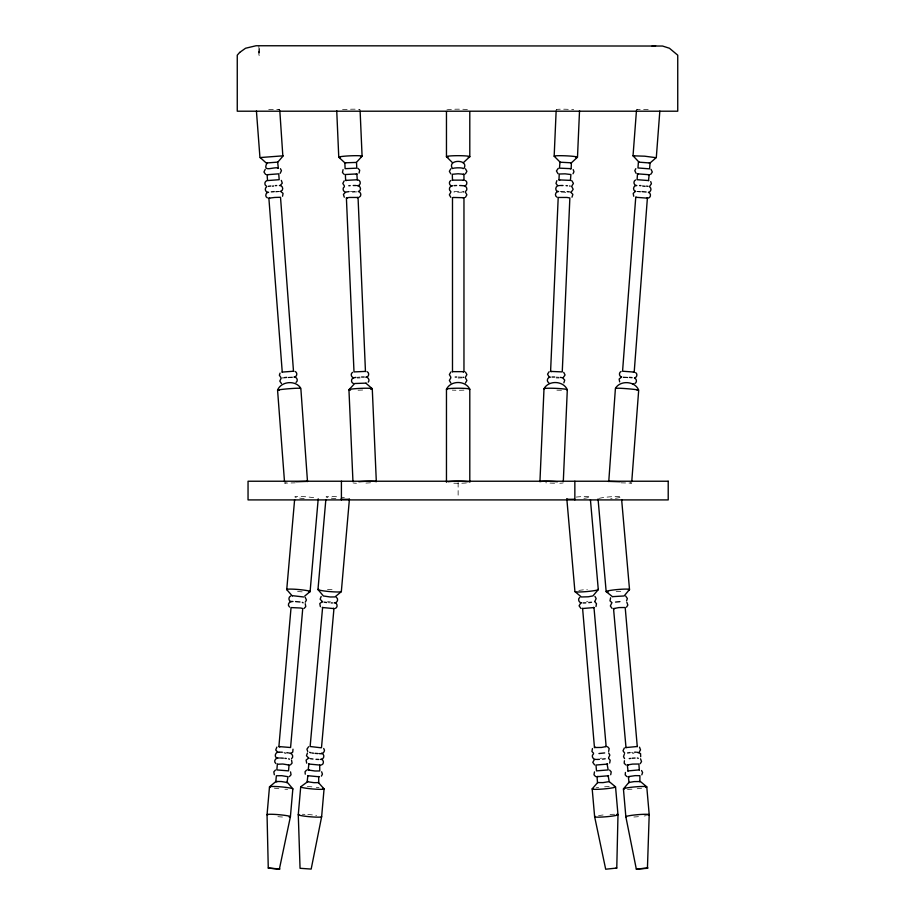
<?xml version="1.0" encoding="UTF-8"?>
<svg xmlns="http://www.w3.org/2000/svg" width="915" height="915" viewBox="0 0 915 915"><rect width="100%" height="100%" fill="white"/><g stroke="black" fill="none" stroke-linecap="round" stroke-linejoin="round"><path stroke-width="0.69" stroke-dasharray="4.58 3.43" d="M278.149 109.674L279.704 109.308L268.049 109.674M283.273 377.769L282.506 377.952L283.284 378.021M286.166 482.765L284.622 483.131L295.271 482.834M357.022 191.853L350.468 192.344M279.292 191.601L275.77 191.99M292.445 377.38L288.328 377.769M632.494 753.354L633.981 753.205M586.469 601.818L587.99 601.67M600.16 758.318L601.681 758.18M272.293 185.859L273.802 185.745M631.579 752.416L633.111 752.29M357.17 377.266L360.075 377.072M272.315 186.351L273.814 186.248M288.305 377.266L292.423 377.026M454 191.498L462.258 191.498M462.258 192.219L454 192.219M462.258 377.872L458.129 378.021M275.747 191.498L279.292 191.349M350.445 191.498L357.01 191.418M360.098 377.952L357.182 378.021M560.174 191.361L565.813 191.498M259.54 55.186L258.899 55.186L258.899 45.784M458.129 377.003L462.258 377.152M559.076 378.021L556.16 377.952M636.977 191.349L640.511 191.498M622.909 377.003L627.953 377.266M565.79 192.344L560.163 191.99M556.183 377.072L559.088 377.266M645.35 186.431L642.444 186.248M648.209 109.674L636.554 109.308L638.11 109.674M620.988 482.834L631.647 483.131L630.092 482.765M284.588 753.434L286.086 753.537M642.456 185.745L645.372 185.997M627.93 377.769L622.898 377.266M327.559 601.624L330.578 601.898M328.176 602.688L329.697 602.813M640.489 191.99L636.966 191.601M283.856 752.336L285.377 752.485M458.129 482.571L458.129 498.572M259.185 48.449L259.185 55.186M259.002 48.449L259.002 55.186M556.595 109.926A11.666 0.881 2.5 0 1 560.781 109.182A11.666 0.881 2.5 0 1 573.705 109.674M563.251 482.765A11.666 0.881 2.5 0 1 559.82 483.234M554.582 483.234A11.666 0.881 2.5 0 1 545.74 482.765M561.467 390.248A11.666 0.881 2.5 0 1 553.609 390.019M576.187 497.074A11.746 1.029 -5 0 1 589.969 496.685A11.746 1.029 -5 0 1 580.819 498.686M598.559 815.608A11.746 1.029 -5 0 1 606.016 814.705M610.042 814.419A11.746 1.029 -5 0 1 615.086 814.27M596.134 787.815A11.746 1.029 -5 0 1 598.662 787.449M604.609 786.82A11.746 1.029 -5 0 1 610.351 786.488M578.863 590.438A11.746 1.029 -5 0 1 587.338 589.454M302.35 814.27A11.746 1.029 5 0 1 304.912 814.35M307.817 814.51A11.746 1.029 5 0 1 316.579 815.437M307.337 786.545A11.746 1.029 5 0 1 312.278 786.877M316.281 787.277A11.746 1.029 5 0 1 319.015 787.643M335.839 498.721A11.746 1.029 5 0 1 326.14 496.742A11.746 1.029 5 0 1 338.676 496.937M341.661 497.245A11.746 1.029 5 0 1 344.383 497.611M327.513 589.34A11.746 1.029 5 0 1 333.552 589.912M287.63 789.336A11.746 1.029 5 0 1 284.885 789.21M278.846 788.719A11.746 1.029 5 0 1 273.413 788.009M282.461 817.015A11.746 1.029 5 0 1 276.41 816.523M302.156 591.845A11.746 1.029 5 0 1 296.105 591.353M304.215 498.686A11.746 1.029 5 0 1 296.815 496.456A11.746 1.029 5 0 1 316.281 498.16M599.165 498.355A11.746 1.029 -5 0 1 619.375 496.456A11.746 1.029 -5 0 1 610.637 498.824M646.425 815.608A11.746 1.029 -5 0 1 644.16 815.986M638.441 816.66A11.746 1.029 -5 0 1 632.482 817.072M641.724 788.181A11.746 1.029 -5 0 1 636.005 788.856M631.968 789.176A11.746 1.029 -5 0 1 627.496 789.359M620.759 591.284A11.746 1.029 -5 0 1 612.787 591.902M446.852 109.926A11.666 1.018 0 0 1 458.129 109.171A11.666 1.018 0 0 1 469.406 109.926M466.387 482.971A11.666 1.018 0 0 1 452.296 483.131M463.962 390.122A11.666 1.018 0 0 1 452.296 390.122M342.553 109.674A11.666 0.881 -2.5 0 1 355.478 109.182A11.666 0.881 -2.5 0 1 359.664 109.926M370.518 482.765A11.666 0.881 -2.5 0 1 362.66 483.212M356.438 483.234A11.666 0.881 -2.5 0 1 353.007 482.765M362.649 390.019A11.666 0.881 -2.5 0 1 354.791 390.248"/><path stroke-width="1.37" d="M597.815 782.394L592.188 788.867L594.624 816.66L605.684 869.216L616.767 868.049L617.991 814.762L615.555 786.957M623.435 789.005L625.86 816.809L636.314 869.078L647.431 868.289L649.204 814.613L646.768 786.82L640.42 781.524L634.129 781.604L628.834 782.485L623.595 788.719M556.137 111.092L554.17 156.191L560.518 162.55M550.59 371.399L558.207 197.457L566.957 197.457L569.862 197.972L562.256 371.913L550.59 371.399L551.368 371.65M559.751 180.129L558.974 179.878L559.225 174.022L565.07 173.839L570.891 174.525L570.434 180.495M570.365 168.852L571.143 168.669L571.406 162.813L577.491 157.208L579.527 110.692M563.308 481.347L567.311 389.744C563.423 380.651 548.668 380 544.002 388.726L539.93 481.748A11.666 0.881 2.5 0 1 557.429 481.748M608.761 481.53L615.418 388.36C620.336 379.931 635.09 381.052 638.693 390.122L631.75 481.725M636.451 110.715L633.031 155.813L639.185 162.298M635.742 197.274L622.566 371.216L634.198 372.096L647.385 198.155L635.742 197.274L636.52 197.457M648.712 180.575L637.08 179.695L637.515 173.839L649.158 174.719L648.518 180.621M649.261 163.064L650.05 162.996L649.604 168.852L637.961 167.971L638.407 162.115L650.05 162.996L656.307 157.574L659.829 111.07M269.479 786.957L267.043 814.762L268.267 868.049L279.35 869.216L290.41 816.66L292.846 788.867L287.516 782.554L281.305 781.524L275.93 781.479L269.685 786.717M294.607 499.739L286.738 589.592L292.365 596.065M276.799 781.936L275.827 781.604L276.341 775.76L281.809 775.691L288.019 776.709L286.91 782.76M277.359 764.082L276.845 769.927L288.534 770.876L289.048 765.032L282.838 764.014L277.657 764.242M278.892 746.571L291.05 607.583L300.76 608.006L302.739 608.532L290.581 747.521L278.892 746.571L279.853 746.914M310.105 591.49L318.214 498.824M317.985 589.443L325.843 499.59M307.886 775.588L307.143 781.673L313.971 782.668L318.729 782.622L318.683 776.469M319.712 764.803L319.758 770.945L314.989 771.002L308.161 769.995L308.915 763.911M320.788 747.761L310.128 746.503L322.606 607.4M321.485 747.704L333.952 608.601L333.403 608.292M324.059 789.005L321.623 816.809L311.169 869.078L300.051 868.289L298.279 814.613L300.715 786.82L308.069 781.364M349.427 498.972L341.329 591.639L334.981 596.923L330.212 596.98L323.384 595.974L318.146 589.729M612.593 596.786L606.165 591.639L598.055 498.972M626.009 747.704L613.53 608.601L618.906 607.583L625.197 607.503L637.275 746.64M625.688 747.589L637.366 746.503M624.407 760.765L624.19 763.213L625.723 764.86M628.045 771.048L627.301 764.963L632.597 764.094L638.887 764.014L639.322 769.995M625.425 772.443L625.208 774.891L626.741 776.526M627.736 770.945L639.402 769.858M638.304 758.318L637.378 758.009M629.074 782.725L628.319 776.641L635.147 775.634L639.917 775.691L639.871 781.833M640.683 756.682L640.546 753.56L636.863 752.176M636.314 869.078L647.992 867.98M610.614 597.781L609.985 600.869L611.906 602.642M626.581 600.812L627.37 598.479L625.688 596.088M624.305 754.292L623.515 756.625L624.556 758.615M641.804 774.833L642.605 772.5L641.552 770.51M595.985 606.554L596.5 603.671L594.842 601.853M592.451 748.55L591.936 751.432L593.595 753.251M594.487 771.894L593.972 774.776L595.631 776.595M608.658 751.387L609.173 748.504L607.514 746.686M609.676 763.064L610.191 760.182L608.532 758.363M610.705 774.742L611.22 771.86L609.562 770.041M282.529 196.256L283.067 193.374L280.608 191.395M280.047 373.114L279.35 375.253L281.008 377.678M343.068 169.618L342.439 172.478L344.132 174.33M359.069 173.072L359.709 170.213L358.005 168.36M368.219 382.173C370.06 380.274 368.288 377.06 365.794 377.117M303.654 596.98L292.674 595.699M303.14 602.813L302.282 602.356M289.048 765.032L288.442 765.249M268.267 868.049L279.944 868.998M556.858 180.644L555.977 183.446L557.51 185.436M573.007 173.758L573.957 171.723L573.19 169.618M571.978 197.205L572.87 194.403L570.651 192.104M563.857 382.859L564.738 380.068L562.531 377.769M629.337 589.729L624.099 595.974L613.061 596.614M575.135 591.742L581.38 596.98L588.276 596.786L592.954 595.905L598.284 589.592L590.427 499.739M307.497 481.53L300.841 388.36C295.922 379.931 281.168 381.052 277.565 390.122L284.508 481.725M635.822 168.68L634.804 170.682L636.085 173.335M305.267 602.173L306.445 600.011L305.198 597.369M276.879 747.086L275.724 750.014L277.966 752.427M291.565 758.684C294.127 756.728 292.034 752.896 289.094 753.022M321.154 596.489L320.147 599.245L322.675 601.853M307.463 752.999L306.456 755.744L308.973 758.352M321.394 776.126L322.435 774.136L321.645 771.803M469.795 482.251L469.795 389.241C465.506 380.263 450.752 380.263 446.463 389.241L446.463 482.251M611.689 603.111L610.328 605.959L612.021 608.349M626.535 607.16L627.85 605.078L626.844 602.333M624.35 747.944L623.001 750.792L624.693 753.182M639.208 751.993L640.523 749.911L639.516 747.166M640.226 763.659L641.541 761.589L640.534 758.832M579.836 597.369C577.388 598.948 578.909 602.939 581.688 602.894M594.91 601.235L596.157 598.582L594.967 596.42M593.526 753.869C590.667 755.836 593.252 760.136 596.351 759.439M608.601 757.734L609.848 755.092L608.669 752.931M265.224 169.355L263.943 172.009L265.602 174.433M280.173 173.335L281.454 170.682L280.436 168.68M266.551 186.935C264.424 188.273 265.178 191.887 267.672 192.253M281.065 378.455L279.784 381.109L281.454 383.534M296.014 382.436C298.587 380.8 296.849 376.625 293.932 377.026M344.177 180.85L342.816 183.446L344.395 185.917M344.429 186.706C342.119 188.067 343.056 191.761 345.596 192.161L343.4 194.403L344.28 197.205M352.55 372.371C350.239 373.732 351.177 377.426 353.728 377.826M304.695 596.111L309.899 591.742M450.821 168.806L449.357 171.345L450.821 173.884M450.821 180.53C448.442 181.799 449.242 185.516 451.758 186.042L452.422 185.802M465.438 173.884L466.902 171.345L465.438 168.806M450.821 192.253L449.357 194.781L450.821 197.32M465.438 191.464C467.817 190.194 467.016 186.477 464.5 185.951C467.073 185.608 467.782 181.73 465.438 180.53M465.438 197.32L466.902 194.781L465.438 192.253M450.821 372.05L449.357 374.59L450.821 377.129M450.821 377.906L449.357 380.446L450.821 382.985M465.438 377.129L466.902 374.59L465.438 372.05M465.438 382.985L466.902 380.446L465.438 377.906M571.864 185.917L573.442 183.446L571.841 180.69M549.114 371.73L547.525 374.201L549.137 376.957M452.49 168.543C454.057 167.548 463.779 167.525 463.184 168.669M452.49 180.266L452.296 174.273L458.129 173.77L463.962 174.273L463.962 180.129L463.184 180.392M452.296 180.129L463.962 180.129M463.962 174.273L463.184 174.525M452.49 371.787L452.49 197.583M463.768 191.99L463.184 191.601M453.074 197.457L463.962 197.72L463.184 197.972M452.296 371.65L463.962 371.65L463.184 371.913M635.582 179.981C633.157 181.033 633.557 184.887 636.097 185.493M650.657 174.433L652.315 172.009L651.034 169.355M649.764 186.157L651.423 183.732L650.725 181.593M621.068 371.501C618.757 372.497 618.963 376.179 621.365 376.923M634.816 383.534C637.115 382.539 636.92 378.856 634.507 378.112M290.695 596.02C288.145 597.095 288.431 601.086 291.142 601.761M304.112 608.418L305.77 606.599L305.255 603.717M308.618 746.754L306.925 749.145L307.715 751.478M275.472 770.041L273.814 771.86L274.328 774.742M290.421 764.917L292.079 763.11L291.565 760.228M289.403 776.595L291.05 774.776L290.535 771.894M306.582 770.11L305.05 771.745L305.267 774.193M336.731 110.692L338.767 157.208L344.852 162.813L345.115 168.669L356.77 168.166L356.518 162.298L362.088 156.191L360.121 111.092M356.324 162.424L344.852 162.813L345.641 162.996M357.285 179.878L356.827 173.919L345.367 174.525L345.63 180.392L357.09 179.775M357.033 174.022L356.255 174.273M365.668 371.399L354.002 371.913L346.396 197.972L349.301 197.457L358.051 197.457L365.462 371.524M358.051 197.457L357.273 197.72M359.263 197.16C361.802 195.947 361.036 191.956 358.337 191.544C362.191 190.617 360.441 184.853 356.759 185.551M365.977 383.248L372.268 388.726L376.328 481.748A11.666 0.881 -2.5 0 0 358.829 481.748M580.716 603.008L579.092 605.844L580.922 608.418M593.377 607.366L593.984 607.583L606.142 746.571L601.452 747.452L594.453 747.521L582.592 608.372M593.984 607.583L582.295 608.532M594.453 747.521L595.425 747.189M594.407 759.507L592.794 762.355L594.613 764.917M607.674 764.082L595.985 765.032L596.5 770.876L608.178 769.927L607.068 763.876M608.098 775.554L609.207 781.604L602.996 782.622L597.518 782.554L597.015 776.709L597.975 776.377M608.692 775.76L597.015 776.709M558.253 168.36L556.423 170.968L558.024 173.713M558.974 179.878L570.628 180.392M571.36 191.91L573.19 189.302L571.829 186.706M563.24 377.575L565.07 374.967L563.709 372.371M266.791 180.735C264.389 181.467 264.183 185.162 266.494 186.157M280.825 191.258C284.13 190.217 282.758 185.024 279.43 185.505M294.893 376.923C297.295 376.179 297.501 372.497 295.19 371.501M358.074 185.745C361.139 185.002 360.933 180.301 357.822 179.832M353.728 377.769C351.074 378.41 350.639 382.436 353.281 383.431M366.457 377.266C368.962 376.648 369.569 372.885 367.155 371.73M282.838 155.973L279.807 110.715M260.352 157.677L266.219 162.996L277.851 162.115L283.227 155.813L259.952 157.574L256.429 111.07M277.645 162.058L278.297 167.971L277.519 168.166M267.1 174.719L278.743 173.839L279.189 179.695L267.546 180.575L267.1 174.719L267.889 174.788M280.162 185.493L282.3 183.172L281.328 180.392M282.255 372.142L268.873 198.155L274.683 197.457L280.516 197.274L293.498 371.296M282.06 372.096L293.692 371.216M300.452 388.52C300.658 387.342 271.698 390.11 279.144 390.248M451.758 185.951C449.242 186.477 448.442 190.194 450.821 191.464M558.585 191.452C555.565 191.338 554.135 195.776 556.995 197.16M635.422 191.452L633.191 193.374L633.729 196.256M648.152 198.109C651.148 197.674 651.286 193.042 648.358 192.356C650.942 192.047 651.96 188.387 649.707 186.935M634.53 377.918C637.012 377.552 637.766 373.938 635.639 372.599M333.952 608.601L322.286 607.503M335.062 608.475C337.818 607.823 337.726 603.591 335.13 602.779M320.261 765.112L308.595 764.014M321.371 764.986C324.127 764.322 324.036 760.102 321.44 759.278M308.081 769.858L309.087 769.687M319.244 776.789L307.577 775.691M322.389 601.578L319.77 603.568L320.387 606.645M308.687 758.089L306.079 760.079L306.697 763.156M290.718 753.468L292.743 752.107L292.994 749.191M655.906 157.677L644.686 156.191L633.031 155.813L634.587 156.191M649.158 174.719L648.369 174.788M647.385 198.155L646.596 198.223M634.198 372.096L633.42 372.165M621.582 377.06L619.123 379.027L619.672 381.921M633.317 383.82L632.528 383.888M608.361 481.37L620.027 481.748M346.339 191.99L349.05 191.601M354.46 377.643L355.958 377.38M463.184 162.813L469.795 156.694L469.795 111.596M268.633 192.219C265.693 192.253 264.595 196.656 267.386 197.869M268.187 186.351L270.886 185.997M627.587 752.942L630.08 752.576M591.502 602.264L588.78 602.619M604.678 752.931L598.948 753.537M605.192 758.775L602.482 759.13M570.617 162.996L571.406 162.813L559.946 162.195L559.488 168.166L571.143 168.669M550.464 377.117C547.445 377.003 546.015 381.441 548.874 382.813M615.543 602.081L619.924 601.624M629.234 758.592L630.595 758.409M284.199 377.643L286.807 377.38M271.332 191.853L274.248 191.601M334.101 602.916C337.2 603.305 338.996 599.039 336.308 597.278M320.399 759.427C324.265 759.919 325.294 753.949 321.417 753.251M632.093 758.249L635.067 758.043M348.787 185.745L350.193 185.631M296.231 481.748L307.897 481.37M454 185.631L456.619 185.505M559.5 185.551C555.782 184.887 554.09 190.572 557.921 191.601M275.301 185.631L276.707 185.551M636.829 185.505C633.5 185.024 632.128 190.217 635.433 191.258M585.76 602.871L583.232 602.939M279.258 752.176C275.438 751.295 273.494 757.174 277.451 758.261M599.451 759.37L596.935 759.45M455.213 377.072L456.619 377.026M637.126 390.248C644.56 390.11 615.601 387.342 615.806 388.52M634.564 752.199L635.845 752.164M560.426 185.505L563.045 185.505M552.054 377.026L554.673 377.026M353.213 185.505L355.832 185.505M361.585 377.026L364.204 377.026M319.255 753.605C322.309 754.612 326.186 751.341 323.693 748.459M293.017 601.498C289.792 600.526 286.521 604.815 289.62 607.068M279.327 757.997C276.101 757.025 272.819 761.314 275.918 763.579M279.83 752.164L282.358 752.233M266.997 163.064C262.022 172.832 273.288 166.656 278.297 167.971M269.662 198.223L268.873 198.155M331.161 602.905L332.431 602.939M318.74 759.45L316.007 759.324M459.639 185.505L462.258 185.631M280.47 758.009L283.341 758.18M639.551 185.551L640.957 185.631M317.974 753.571L315 753.354M295.545 601.567L300.006 601.979M566.065 185.631L567.472 185.745M642.021 191.601L646.127 191.99M614.537 608.761L613.53 608.601M628.228 765.272L627.221 765.112M629.257 776.949L628.239 776.789M629.451 377.38L632.059 377.643M567.22 191.601L569.347 191.853M462.796 185.688L463.848 185.802M284.874 758.318L286.315 758.489M646.573 186.122L648.072 186.351M326.678 602.527L324.185 602.162M312.141 753.022L313.502 753.205M312.987 759.038L310.494 758.672M346.408 180.575L345.63 180.392M347.185 198.155L346.396 197.972M560.3 377.38L561.799 377.643M286.83 752.656L288.099 752.839M605.536 746.365L606.142 746.571M616.172 867.843L616.767 868.049M638.293 174.022L637.515 173.839M463.184 377.266L463.768 377.38M310.997 752.839L309.613 752.336M569.599 185.997L570.182 186.122M288.591 758.867L289.552 759.198M318.18 782.314L323.899 788.719M366.172 383.122L354.711 383.511L348.947 389.744L352.95 481.347M452.49 162.687L446.463 156.694L446.463 111.596M615.349 786.717L609.207 781.604M621.64 499.59L629.509 589.443M566.82 498.824L574.917 591.49A11.746 1.029 -5 0 0 587.407 591.502A11.746 1.029 -5 0 0 598.078 589.34M574.849 481.233L574.849 499.91M463.962 168.417C469.349 159.061 446.909 159.061 452.296 168.417M463.962 197.72L463.962 371.65M341.409 481.233L341.409 499.91M554.559 156.431A11.666 0.881 2.5 0 1 567.369 155.893A11.666 0.881 2.5 0 1 575.912 157.574M544.391 388.978A11.666 0.881 2.5 0 1 555.679 388.36A11.666 0.881 2.5 0 1 566.911 389.95M616.79 814.339A11.746 1.029 -5 0 1 607.102 816.672A11.746 1.029 -5 0 1 595.207 816.352M614.354 786.545A11.746 1.029 -5 0 1 604.666 788.867A11.746 1.029 -5 0 1 592.783 788.547M574.769 499.178A11.746 1.029 -5 0 1 567.025 499.075M321.462 816.523A11.746 1.029 5 0 1 309.041 816.66A11.746 1.029 5 0 1 298.919 814.407M322.949 788.387A11.746 1.029 5 0 1 313.01 788.993A11.746 1.029 5 0 1 301.344 786.614M341.158 591.353A11.746 1.029 5 0 1 328.748 591.49A11.746 1.029 5 0 1 318.614 589.237M348.798 499.178A11.746 1.029 5 0 1 340.895 499.144M267.626 815.071A11.746 1.029 5 0 1 279.521 814.75A11.746 1.029 5 0 1 289.209 817.084M270.062 787.277A11.746 1.029 5 0 1 280.425 786.82A11.746 1.029 5 0 1 292.628 789.107M287.333 589.9A11.746 1.029 5 0 1 299.228 589.58A11.746 1.029 5 0 1 308.915 591.913M626.5 817.015A11.746 1.029 -5 0 1 638.155 814.636A11.746 1.029 -5 0 1 648.095 815.242M624.064 789.21A11.746 1.029 -5 0 1 635.719 786.831A11.746 1.029 -5 0 1 645.658 787.438M608.178 591.959A11.746 1.029 -5 0 1 616.927 589.592A11.746 1.029 -5 0 1 628.399 590.072M448.018 157.208A11.666 1.018 0 0 1 458.129 155.676A11.666 1.018 0 0 1 468.24 157.208M446.852 389.504A11.666 1.018 0 0 1 458.129 388.223A11.666 1.018 0 0 1 469.406 389.504M448.018 481.748A11.666 1.018 0 0 1 468.24 481.748M340.346 157.574A11.666 0.881 -2.5 0 1 350.411 155.813A11.666 0.881 -2.5 0 1 360.533 156.694M350.514 390.122A11.666 0.881 -2.5 0 1 360.579 388.36A11.666 0.881 -2.5 0 1 370.712 389.241M239.661 52.441L237.26 55.186L237.26 111.207L677.74 111.207L677.74 55.186L669.437 48.243L662.529 46.036L256.074 45.75L245.563 48.243L239.661 52.441M655.46 45.75L652.132 46.036L655.575 45.75M668.213 481.233L248.045 481.233L248.045 499.91L668.213 499.91L668.213 481.233"/></g></svg>
